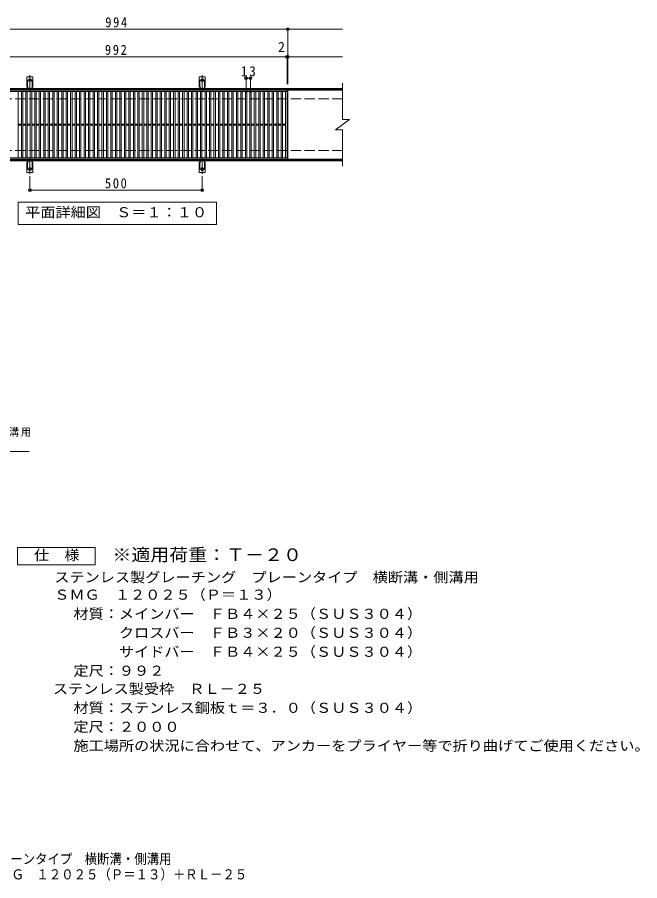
# Model space of a CAD drawing. Units: millimetres, scale not verified, with parts at other scales. Extents: x -1770 to 1520, y -1369 to 1135.
# Drawn here: x -287 to 1520, y -1369 to 1135 of the extents above; entities that cross this region are included whole.
import ezdxf
from ezdxf.enums import TextEntityAlignment as Align

# ---------------------------------------------------------------- set-up
doc = ezdxf.new("R2010")
doc.units = ezdxf.units.MM
doc.header["$LTSCALE"] = 10
doc.header["$PDMODE"] = 32
doc.header["$PDSIZE"] = 8
for name, pattern in [('CHAIN2', [12, 9, -1, 1, -1]), ('DASHED2', [3, 2, -1]), ('DASHED3', [4, 3, -1])]:
    doc.linetypes.add(name, pattern=pattern)
for name, color, linetype, lineweight in [('C-1', 2, 'Continuous', 9), ('C-2', 3, 'Continuous', 9), ('C-4', 7, 'Continuous', 9), ('C-5', 7, 'Continuous', 9), ('C-A', 3, 'Continuous', 9), ('D-5', 7, 'Continuous', 9)]:
    doc.layers.add(name, color=color, linetype=linetype, lineweight=lineweight)
doc.layers.add('F-5_F-5ﾚｲﾔ', color=2, linetype='Continuous')
doc.layers.add('F-F_F-Fﾚｲﾔ', color=2, linetype='Continuous')
doc.styles.add('ＭＳ ゴシック', font='')
doc.styles.get('ＭＳ ゴシック').set_extended_font_data('MS Gothic')

msp = doc.modelspace()

# ---------------------------------------------------------------- linework, layer by layer
at = {"layer": 'C-1'}
for p, q in [((657.22, 928.92), (-647.78, 928.92)), ((657.22, 925.92), (-647.78, 925.92)), ((657.22, 721.92), (-647.78, 721.92)), ((657.22, 718.92), (-647.78, 718.92))]:
    msp.add_line(p, q, dxfattribs=at)
at = {"layer": 'C-1', "linetype": 'DASHED3'}
for p, q in [((657.22, 898.92), (-647.78, 898.92)), ((657.22, 748.92), (-647.78, 748.92))]:
    msp.add_line(p, q, dxfattribs=at)
at = {"layer": 'C-2'}
for p, q in [((657.22, 943.92), (657.22, 838.92)), ((-495.78, 919.92), (496.22, 919.92)), ((-283.78, 727.92), (-283.78, 919.92)), ((-274.78, 727.92), (-274.78, 919.92)), ((-270.78, 727.92), (-270.78, 919.92)), ((-261.78, 727.92), (-261.78, 919.92)), ((-257.78, 727.92), (-257.78, 919.92)), ((-248.78, 727.92), (-248.78, 919.92)), ((-244.78, 727.92), (-244.78, 919.92)), ((-235.78, 727.92), (-235.78, 919.92)), ((-231.78, 727.92), (-231.78, 919.92)), ((-222.78, 727.92), (-222.78, 919.92)), ((-218.78, 727.92), (-218.78, 919.92)), ((-209.78, 727.92), (-209.78, 919.92)), ((-205.78, 727.92), (-205.78, 919.92)), ((-196.78, 727.92), (-196.78, 919.92)), ((-192.78, 727.92), (-192.78, 919.92)), ((-183.78, 727.92), (-183.78, 919.92)), ((-179.78, 727.92), (-179.78, 919.92)), ((-170.78, 727.92), (-170.78, 919.92)), ((-166.78, 727.92), (-166.78, 919.92)), ((-157.78, 727.92), (-157.78, 919.92)), ((-153.78, 727.92), (-153.78, 919.92)), ((-144.78, 727.92), (-144.78, 919.92)), ((-140.78, 727.92), (-140.78, 919.92)), ((-131.78, 727.92), (-131.78, 919.92)), ((-127.78, 727.92), (-127.78, 919.92)), ((-118.78, 727.92), (-118.78, 919.92)), ((-114.78, 727.92), (-114.78, 919.92)), ((-105.78, 727.92), (-105.78, 919.92)), ((-101.78, 727.92), (-101.78, 919.92)), ((-92.78, 727.92), (-92.78, 919.92)), ((-88.78, 727.92), (-88.78, 919.92)), ((-79.78, 727.92), (-79.78, 919.92)), ((-75.78, 727.92), (-75.78, 919.92)), ((-66.78, 727.92), (-66.78, 919.92)), ((-62.78, 727.92), (-62.78, 919.92)), ((-53.78, 727.92), (-53.78, 919.92)), ((-49.78, 727.92), (-49.78, 919.92)), ((-40.78, 727.92), (-40.78, 919.92)), ((-36.78, 727.92), (-36.78, 919.92)), ((-27.78, 727.92), (-27.78, 919.92)), ((-23.78, 727.92), (-23.78, 919.92)), ((-14.78, 727.92), (-14.78, 919.92)), ((-10.78, 727.92), (-10.78, 919.92)), ((-1.78, 727.92), (-1.78, 919.92)), ((2.22, 727.92), (2.22, 919.92)), ((11.22, 727.92), (11.22, 919.92)), ((15.22, 727.92), (15.22, 919.92)), ((24.22, 727.92), (24.22, 919.92)), ((28.22, 727.92), (28.22, 919.92)), ((37.22, 727.92), (37.22, 919.92)), ((41.22, 727.92), (41.22, 919.92)), ((50.22, 727.92), (50.22, 919.92)), ((54.22, 727.92), (54.22, 919.92)), ((63.22, 727.92), (63.22, 919.92)), ((67.22, 727.92), (67.22, 919.92)), ((76.22, 727.92), (76.22, 919.92)), ((80.22, 727.92), (80.22, 919.92)), ((89.22, 727.92), (89.22, 919.92)), ((93.22, 727.92), (93.22, 919.92)), ((102.22, 727.92), (102.22, 919.92)), ((106.22, 727.92), (106.22, 919.92)), ((115.22, 727.92), (115.22, 919.92)), ((119.22, 727.92), (119.22, 919.92)), ((128.22, 727.92), (128.22, 919.92)), ((132.22, 727.92), (132.22, 919.92)), ((141.22, 727.92), (141.22, 919.92)), ((145.22, 727.92), (145.22, 919.92)), ((154.22, 727.92), (154.22, 919.92)), ((158.22, 727.92), (158.22, 919.92)), ((167.22, 727.92), (167.22, 919.92)), ((171.22, 727.92), (171.22, 919.92)), ((180.22, 727.92), (180.22, 919.92)), ((184.22, 727.92), (184.22, 919.92)), ((193.22, 727.92), (193.22, 919.92)), ((197.22, 727.92), (197.22, 919.92)), ((206.22, 727.92), (206.22, 919.92)), ((210.22, 727.92), (210.22, 919.92)), ((219.22, 727.92), (219.22, 919.92)), ((223.22, 727.92), (223.22, 919.92)), ((232.22, 727.92), (232.22, 919.92)), ((236.22, 727.92), (236.22, 919.92)), ((245.22, 727.92), (245.22, 919.92)), ((249.22, 727.92), (249.22, 919.92)), ((258.22, 727.92), (258.22, 919.92)), ((262.22, 727.92), (262.22, 919.92)), ((271.22, 727.92), (271.22, 919.92)), ((275.22, 727.92), (275.22, 919.92)), ((284.22, 727.92), (284.22, 919.92)), ((288.22, 727.92), (288.22, 919.92)), ((297.22, 727.92), (297.22, 919.92)), ((301.22, 727.92), (301.22, 919.92)), ((310.22, 727.92), (310.22, 919.92)), ((314.22, 727.92), (314.22, 919.92)), ((323.22, 727.92), (323.22, 919.92)), ((327.22, 727.92), (327.22, 919.92)), ((336.22, 727.92), (336.22, 919.92)), ((340.22, 727.92), (340.22, 919.92)), ((349.22, 727.92), (349.22, 919.92)), ((353.22, 727.92), (353.22, 919.92)), ((362.22, 727.92), (362.22, 919.92)), ((366.22, 727.92), (366.22, 919.92)), ((375.22, 727.92), (375.22, 919.92)), ((379.22, 727.92), (379.22, 919.92)), ((388.22, 727.92), (388.22, 919.92)), ((392.22, 727.92), (392.22, 919.92)), ((401.22, 727.92), (401.22, 919.92)), ((405.22, 727.92), (405.22, 919.92)), ((414.22, 727.92), (414.22, 919.92)), ((418.22, 727.92), (418.22, 919.92)), ((427.22, 727.92), (427.22, 919.92)), ((431.22, 727.92), (431.22, 919.92)), ((440.22, 727.92), (440.22, 919.92)), ((444.22, 727.92), (444.22, 919.92)), ((453.22, 727.92), (453.22, 919.92)), ((457.22, 727.92), (457.22, 919.92)), ((466.22, 727.92), (466.22, 919.92)), ((470.22, 727.92), (470.22, 919.92)), ((479.22, 727.92), (479.22, 919.92)), ((483.22, 727.92), (483.22, 919.92)), ((492.22, 727.92), (492.22, 919.92)), ((496.22, 923.92), (496.22, 723.92)), ((498.22, 923.92), (498.22, 723.92)), ((657.22, 923.92), (498.22, 923.92)), ((637.22, 808.92), (677.22, 838.92)), ((657.22, 838.92), (677.22, 838.92)), ((-283.78, 825.42), (-274.78, 825.42)), ((-283.78, 822.42), (-274.78, 822.42)), ((-270.78, 825.42), (-261.78, 825.42)), ((-270.78, 822.42), (-261.78, 822.42)), ((-257.78, 825.42), (-248.78, 825.42)), ((-257.78, 822.42), (-248.78, 822.42)), ((-244.78, 825.42), (-235.78, 825.42)), ((-244.78, 822.42), (-235.78, 822.42)), ((-231.78, 825.42), (-222.78, 825.42)), ((-231.78, 822.42), (-222.78, 822.42)), ((-218.78, 825.42), (-209.78, 825.42)), ((-218.78, 822.42), (-209.78, 822.42)), ((-205.78, 825.42), (-196.78, 825.42)), ((-205.78, 822.42), (-196.78, 822.42)), ((-192.78, 825.42), (-183.78, 825.42)), ((-192.78, 822.42), (-183.78, 822.42)), ((-179.78, 825.42), (-170.78, 825.42)), ((-179.78, 822.42), (-170.78, 822.42)), ((-166.78, 825.42), (-157.78, 825.42)), ((-166.78, 822.42), (-157.78, 822.42)), ((-153.78, 825.42), (-144.78, 825.42)), ((-153.78, 822.42), (-144.78, 822.42)), ((-140.78, 825.42), (-131.78, 825.42)), ((-140.78, 822.42), (-131.78, 822.42)), ((-127.78, 825.42), (-118.78, 825.42)), ((-127.78, 822.42), (-118.78, 822.42)), ((-114.78, 825.42), (-105.78, 825.42)), ((-114.78, 822.42), (-105.78, 822.42)), ((-101.78, 825.42), (-92.78, 825.42)), ((-101.78, 822.42), (-92.78, 822.42)), ((-88.78, 825.42), (-79.78, 825.42)), ((-88.78, 822.42), (-79.78, 822.42)), ((-75.78, 825.42), (-66.78, 825.42)), ((-75.78, 822.42), (-66.78, 822.42)), ((-62.78, 825.42), (-53.78, 825.42)), ((-62.78, 822.42), (-53.78, 822.42)), ((-49.78, 825.42), (-40.78, 825.42)), ((-49.78, 822.42), (-40.78, 822.42)), ((-36.78, 825.42), (-27.78, 825.42)), ((-36.78, 822.42), (-27.78, 822.42)), ((-23.78, 825.42), (-14.78, 825.42)), ((-23.78, 822.42), (-14.78, 822.42)), ((-10.78, 825.42), (-1.78, 825.42)), ((-10.78, 822.42), (-1.78, 822.42)), ((2.22, 825.42), (11.22, 825.42)), ((2.22, 822.42), (11.22, 822.42)), ((15.22, 825.42), (24.22, 825.42)), ((15.22, 822.42), (24.22, 822.42)), ((28.22, 825.42), (37.22, 825.42)), ((28.22, 822.42), (37.22, 822.42)), ((41.22, 825.42), (50.22, 825.42)), ((41.22, 822.42), (50.22, 822.42)), ((54.22, 825.42), (63.22, 825.42)), ((54.22, 822.42), (63.22, 822.42)), ((67.22, 825.42), (76.22, 825.42)), ((67.22, 822.42), (76.22, 822.42)), ((80.22, 825.42), (89.22, 825.42)), ((80.22, 822.42), (89.22, 822.42)), ((93.22, 825.42), (102.22, 825.42)), ((93.22, 822.42), (102.22, 822.42)), ((106.22, 825.42), (115.22, 825.42)), ((106.22, 822.42), (115.22, 822.42)), ((119.22, 825.42), (128.22, 825.42)), ((119.22, 822.42), (128.22, 822.42)), ((132.22, 825.42), (141.22, 825.42)), ((132.22, 822.42), (141.22, 822.42)), ((145.22, 825.42), (154.22, 825.42)), ((145.22, 822.42), (154.22, 822.42)), ((158.22, 825.42), (167.22, 825.42)), ((158.22, 822.42), (167.22, 822.42)), ((171.22, 825.42), (180.22, 825.42)), ((171.22, 822.42), (180.22, 822.42)), ((184.22, 825.42), (193.22, 825.42)), ((184.22, 822.42), (193.22, 822.42)), ((197.22, 825.42), (206.22, 825.42)), ((197.22, 822.42), (206.22, 822.42)), ((210.22, 825.42), (219.22, 825.42)), ((210.22, 822.42), (219.22, 822.42)), ((223.22, 825.42), (232.22, 825.42)), ((223.22, 822.42), (232.22, 822.42)), ((236.22, 825.42), (245.22, 825.42)), ((236.22, 822.42), (245.22, 822.42)), ((249.22, 825.42), (258.22, 825.42)), ((249.22, 822.42), (258.22, 822.42)), ((262.22, 825.42), (271.22, 825.42)), ((262.22, 822.42), (271.22, 822.42)), ((275.22, 825.42), (284.22, 825.42)), ((275.22, 822.42), (284.22, 822.42)), ((288.22, 825.42), (297.22, 825.42)), ((288.22, 822.42), (297.22, 822.42)), ((301.22, 825.42), (310.22, 825.42)), ((301.22, 822.42), (310.22, 822.42)), ((314.22, 825.42), (323.22, 825.42)), ((314.22, 822.42), (323.22, 822.42)), ((327.22, 825.42), (336.22, 825.42)), ((327.22, 822.42), (336.22, 822.42)), ((340.22, 825.42), (349.22, 825.42)), ((340.22, 822.42), (349.22, 822.42)), ((353.22, 825.42), (362.22, 825.42)), ((353.22, 822.42), (362.22, 822.42)), ((366.22, 825.42), (375.22, 825.42)), ((366.22, 822.42), (375.22, 822.42)), ((379.22, 825.42), (388.22, 825.42)), ((379.22, 822.42), (388.22, 822.42)), ((392.22, 825.42), (401.22, 825.42)), ((392.22, 822.42), (401.22, 822.42)), ((405.22, 825.42), (414.22, 825.42)), ((405.22, 822.42), (414.22, 822.42)), ((418.22, 825.42), (427.22, 825.42)), ((418.22, 822.42), (427.22, 822.42)), ((431.22, 825.42), (440.22, 825.42)), ((431.22, 822.42), (440.22, 822.42)), ((444.22, 825.42), (453.22, 825.42)), ((444.22, 822.42), (453.22, 822.42)), ((457.22, 825.42), (466.22, 825.42)), ((457.22, 822.42), (466.22, 822.42)), ((470.22, 825.42), (479.22, 825.42)), ((470.22, 822.42), (479.22, 822.42)), ((483.22, 825.42), (492.22, 825.42)), ((483.22, 822.42), (492.22, 822.42)), ((637.22, 808.92), (657.22, 808.92)), ((657.22, 808.92), (657.22, 703.92)), ((496.22, 727.92), (-495.78, 727.92)), ((496.22, 723.92), (-495.78, 723.92)), ((657.22, 723.92), (498.22, 723.92))]:
    msp.add_line(p, q, dxfattribs=at)
msp.add_lwpolyline([(-495.78, 723.92), (-495.78, 923.92), (496.22, 923.92)], dxfattribs=at)
at = {"layer": 'C-4'}
for p, q in [((498.22, 940.92), (498.22, 1103.92)), ((-647.78, 1100.92), (657.22, 1100.92)), ((-647.78, 1020.92), (657.22, 1020.92)), ((496.22, 940.92), (496.22, 1023.92)), ((377.22, 915.92), (377.22, 961.92)), ((377.22, 958.92), (390.22, 958.92)), ((390.22, 915.92), (390.22, 961.92)), ((-249.78, 674.2), (-249.78, 630.92)), ((250.22, 674.2), (250.22, 630.92)), ((-249.78, 633.92), (250.22, 633.92))]:
    msp.add_line(p, q, dxfattribs=at)
for p in [(498.22, 1100.92), (496.22, 1020.92), (498.22, 1020.92), (377.22, 958.92), (390.22, 958.92), (-249.78, 633.92), (250.22, 633.92)]:
    msp.add_point(p, dxfattribs=at)
at = {"layer": 'C-5'}
msp.add_lwpolyline([(-283.78, 533.92), (-283.78, 598.92), (291.22, 598.92), (291.22, 533.92)], close=True, dxfattribs=at)
at = {"layer": 'C-A'}
for p, q in [((-258.53, 933.92), (-258.53, 962.92)), ((-241.03, 962.92), (-258.53, 962.92)), ((-241.03, 933.92), (-241.03, 962.92)), ((241.47, 933.92), (241.47, 962.92)), ((258.97, 962.92), (241.47, 962.92)), ((258.97, 933.92), (258.97, 962.92)), ((-258.53, 933.92), (-257.28, 933.92)), ((-257.78, 929.92), (-257.28, 929.92)), ((-242.29, 929.92), (-241.78, 929.92)), ((-241.03, 933.92), (-242.28, 933.92)), ((241.47, 933.92), (242.72, 933.92)), ((242.22, 929.92), (242.72, 929.92)), ((257.71, 929.92), (258.23, 929.92)), ((258.97, 933.92), (257.72, 933.92)), ((-258.53, 713.92), (-257.28, 713.92)), ((-258.53, 713.92), (-258.53, 684.92)), ((-257.78, 717.92), (-257.28, 717.92)), ((-242.29, 717.92), (-241.78, 717.92)), ((-241.03, 713.92), (-242.28, 713.92)), ((-241.03, 713.92), (-241.03, 684.92)), ((241.47, 713.92), (242.72, 713.92)), ((241.47, 713.92), (241.47, 684.92)), ((242.22, 717.92), (242.72, 717.92)), ((257.71, 717.92), (258.23, 717.92)), ((258.97, 713.92), (257.72, 713.92)), ((258.97, 713.92), (258.97, 684.92)), ((-241.03, 684.92), (-258.53, 684.92)), ((258.97, 684.92), (241.47, 684.92))]:
    msp.add_line(p, q, dxfattribs=at)
at = {"layer": 'C-A', "linetype": 'DASHED2'}
for p, q in [((-256.53, 933.77), (-256.53, 962.92)), ((-243.03, 933.77), (-243.03, 962.92)), ((243.47, 933.77), (243.47, 962.92)), ((256.97, 933.77), (256.97, 962.92)), ((-256.53, 714.06), (-256.53, 684.92)), ((-243.03, 714.06), (-243.03, 684.92)), ((243.47, 714.06), (243.47, 684.92)), ((256.97, 714.06), (256.97, 684.92))]:
    msp.add_line(p, q, dxfattribs=at)
at = {"layer": 'C-A', "color": 7, "linetype": 'CHAIN2'}
for p, q in [((-255.56, 952.92), (-244.01, 952.92)), ((-249.78, 920.45), (-249.78, 967.85)), ((244.44, 952.92), (255.99, 952.92)), ((250.22, 920.45), (250.22, 967.85)), ((-249.78, 727.39), (-249.78, 679.99)), ((250.22, 727.39), (250.22, 679.99)), ((-255.56, 694.92), (-244.01, 694.92)), ((244.44, 694.92), (255.99, 694.92))]:
    msp.add_line(p, q, dxfattribs=at)
at = {"layer": 'C-A'}
for centre in [(-249.78, 952.92), (250.22, 952.92), (-249.78, 694.92), (250.22, 694.92)]:
    msp.add_circle(centre, 4.25, dxfattribs=at)
for centre, start, end in [((-257.78, 927.92), 90.27596, 150.00047), ((-257.28, 931.92), 270, 90), ((-242.28, 931.92), 90, 269.8667), ((-241.78, 927.92), 29.99927, 89.75836), ((242.22, 927.92), 90.27596, 150.00047), ((242.72, 931.92), 270, 90), ((257.72, 931.92), 90, 269.8667), ((258.22, 927.92), 29.99927, 89.75836), ((-257.78, 719.92), 209.99951, 269.72403), ((-257.28, 715.92), 270, 90), ((-242.28, 715.92), 90.13329, 270), ((-241.78, 719.92), 270.24162, 330.00072), ((242.22, 719.92), 209.99951, 269.72403), ((242.72, 715.92), 270, 90), ((257.72, 715.92), 90.13329, 270), ((258.22, 719.92), 270.24162, 330.00072)]:
    msp.add_arc(centre, 2, start, end, dxfattribs=at)
at = {"layer": 'D-5'}
msp.add_line((-769.14, -124.3), (-252.35, -124.3), dxfattribs=at)
msp.add_lwpolyline([(-285.57, -452.92), (-285.57, -402.92), (-60.57, -402.92), (-60.57, -452.92)], close=True, dxfattribs=at)

# ---------------------------------------------------------------- texts
at = {"layer": 'C-4', "color": 2, "style": 'ＭＳ ゴシック'}
msp.add_text('2', height=29.33, dxfattribs=at).set_placement((470.26, 1025.92), align=Align.BOTTOM_LEFT)
at = {"layer": 'C-4', "color": 2, "char_height": 29.33, "attachment_point": 7, "style": 'ＭＳ ゴシック'}
for s, insert in [('\\T1.27;\\W0.9;994', (-31.28, 1105.92)), ('\\T1.27;\\W0.9;992', (-32.28, 1025.92)), ('\\T1.27;\\W0.95;13', (362.47, 963.92)), ('\\T1.27;\\W0.9;500', (-32.28, 638.92))]:
    msp.add_mtext(s, dxfattribs=dict(at, insert=insert))
at = {"layer": 'C-5', "color": 2, "style": 'ＭＳ ゴシック', "width": 1.1}
msp.add_text('平面詳細図\u3000Ｓ＝１：１０', height=29.33, dxfattribs=at).set_placement((-263.78, 546.42), align=Align.BOTTOM_LEFT)
at = {"layer": 'D-5', "color": 3, "style": 'ＭＳ ゴシック', "width": 1.1}
msp.add_text('※適用荷重：Ｔ－２０', height=36.66, dxfattribs=at).set_placement((-10.57, -452.92), align=Align.BOTTOM_LEFT)
at = {"layer": 'D-5', "color": 2, "style": 'ＭＳ ゴシック', "width": 1.1}
for s, p in [('仕\u3000様', (-238.07, -447.92)), ('ステンレス製グレーチング\u3000プレーンタイプ\u3000横断溝・側溝用', (-179.39, -512.35)), ('ＳＭＧ\u3000１２０２５（Ｐ＝１３）', (-179.39, -562.82)), ('材質：メインバー\u3000ＦＢ４×２５（ＳＵＳ３０４）', (-123.77, -618.4)), ('\u3000\u3000\u3000クロスバー\u3000ＦＢ３×２０（ＳＵＳ３０４）', (-123.77, -673.4)), ('\u3000\u3000\u3000サイドバー\u3000ＦＢ４×２５（ＳＵＳ３０４）', (-123.77, -728.4)), ('定尺：９９２', (-123.77, -783.4)), ('ステンレス製受枠\u3000ＲＬ－２５', (-183.45, -835.98)), ('材質：ステンレス鋼板ｔ＝３．０（ＳＵＳ３０４）', (-123.73, -890.98)), ('定尺：２０００', (-123.73, -945.98)), ('施工場所の状況に合わせて、アンカーをプライヤー等で折り曲げてご使用ください。', (-123.73, -1000.98))]:
    msp.add_text(s, height=29.33, dxfattribs=at).set_placement(p, align=Align.BOTTOM_LEFT)
at = {"layer": 'D-5', "insert": (-767.38, -81.29), "char_height": 21.99, "attachment_point": 7, "style": 'ＭＳ ゴシック'}
msp.add_mtext('\\T1.17;プレーンタイプ\u3000横断溝・側溝用', dxfattribs=at)
at = {"layer": 'F-5_F-5ﾚｲﾔ', "style": 'ＭＳ ゴシック', "width": 0.9}
msp.add_text('ステンレス製グレーチング\u3000プレーンタイプ\u3000横断溝・側溝用', height=29.33, dxfattribs=at).set_placement((-847.11, -1329.14), align=Align.BOTTOM_LEFT)
at = {"layer": 'F-F_F-Fﾚｲﾔ', "style": 'ＭＳ ゴシック', "width": 0.9}
msp.add_text('ＳＭＧ\u3000１２０２５（Ｐ＝１３）＋ＲＬ－２５', height=29.33, dxfattribs=at).set_placement((-375.28, -1374.07), align=Align.BOTTOM_LEFT)

doc.saveas('drawing.dxf')
